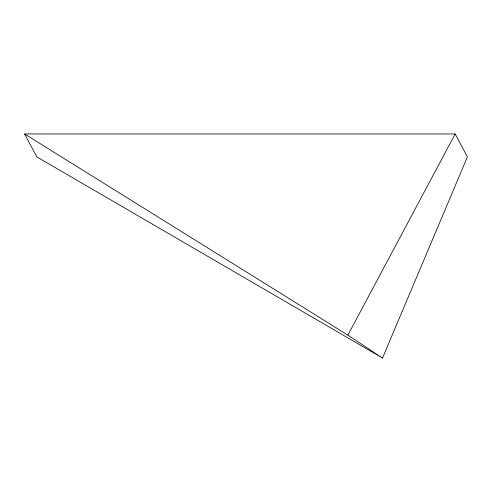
<?xml version="1.0" encoding="UTF-8"?>
<svg xmlns="http://www.w3.org/2000/svg" width="492" height="492" viewBox="0 0 492 492"><rect width="100%" height="100%" fill="white"/><g stroke="black" fill="none" stroke-linecap="round" stroke-linejoin="round"><path stroke-width="0.74" d="M382.518 358.041L467.4 156.88L455.186 133.959L24.6 133.959L36.814 156.88L382.518 358.041L347.881 335.12L24.6 133.959M347.881 335.12L455.186 133.959"/></g></svg>
